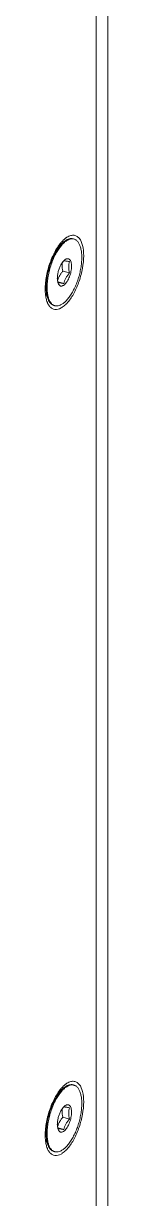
# Model space of a CAD drawing. Header units: millimetres. Extents: x 0 to 3564, y 0 to 2520.
# Drawn here: x 3029.7 to 3038.6, y 1875.2 to 2043.6 of the extents above; entities that cross this region are included whole.
import ezdxf

# ---------------------------------------------------------------- set-up
doc = ezdxf.new("R2010")
doc.units = ezdxf.units.MM
doc.layers.get('0').update_dxf_attribs({"lineweight": 13})

msp = doc.modelspace()

# ---------------------------------------------------------------- linework, layer by layer
for p, q in [((3038.65, 1866.73), (3038.65, 2055.31)), ((3036.98, 2049.94), (3036.98, 1860.28)), ((3031.75, 2011.87), (3032.53, 2012.43)), ((3032.32, 2012.26), (3032.53, 2012.43)), ((3033.83, 2012.69), (3033.7, 2012.73)), ((3032.45, 2009.68), (3032.36, 2009.59)), ((3033.18, 2007.84), (3032.24, 2008.11)), ((3032.37, 2006.32), (3031.53, 2006.56)), ((3029.77, 2004.92), (3030.12, 2004.06)), ((3031.07, 2003.15), (3030.94, 2003.19)), ((3031.75, 1890.63), (3032.53, 1891.19)), ((3032.32, 1891.02), (3032.53, 1891.19)), ((3033.83, 1891.45), (3033.7, 1891.49)), ((3032.45, 1888.44), (3032.36, 1888.35)), ((3033.18, 1886.59), (3032.24, 1886.86)), ((3032.37, 1885.08), (3031.53, 1885.32)), ((3029.77, 1883.68), (3030.12, 1882.82)), ((3031.07, 1881.91), (3030.94, 1881.94))]:
    msp.add_line(p, q)
for centre, radius, start, end in [((3036.55, 2008.3), 6.02, 139.5658, 143.0445), ((3033.57, 2011.79), 0.941, 73.9237, 82.0258), ((3040.09, 2006.03), 10.23, 151.8384, 154.3989), ((3034.71, 2007.54), 3.14, 147.8011, 149.3992), ((3034.7, 2007.26), 3.27, 143.6375, 145.2029), ((3034.49, 2008.96), 2.37, 171.7871, 180.0186), ((3034.64, 2007.04), 3.2, 177.996, 179.9756), ((3034.13, 2007.29), 2.7, 182.7691, 185.1945), ((3034.22, 2007.3), 2.79, 185.1885, 185.7299), ((3031.33, 2004.05), 0.938, 245.8876, 253.8828), ((3036.55, 1887.05), 6.02, 139.5653, 143.0443), ((3033.57, 1890.54), 0.941, 73.9237, 82.0258), ((3040.09, 1884.79), 10.23, 151.8389, 154.3988), ((3034.7, 1886.02), 3.27, 143.6375, 145.2029), ((3034.71, 1886.29), 3.14, 147.8011, 149.3992), ((3034.49, 1887.71), 2.37, 171.7871, 180.0186), ((3034.64, 1885.8), 3.2, 177.996, 179.9756), ((3034.13, 1886.04), 2.7, 182.7691, 185.1945), ((3034.22, 1886.05), 2.79, 185.1885, 185.7299), ((3031.33, 1882.81), 0.938, 245.8876, 253.8828)]:
    msp.add_arc(centre, radius, start, end)
for points, knots in [([(3030.12, 2004.06), (3030.07, 2004.19), (3029.98, 2004.47), (3029.89, 2004.92), (3029.84, 2005.42), (3029.83, 2005.96), (3029.86, 2006.53), (3029.96, 2007.34), (3030.17, 2008.36), (3030.5, 2009.35), (3030.83, 2010.11), (3031.09, 2010.64), (3031.38, 2011.13), (3031.68, 2011.57), (3031.99, 2011.94), (3032.21, 2012.16), (3032.32, 2012.26)], [0, 0, 0, 0, 0.046608, 0.098408, 0.155146, 0.216344, 0.281359, 0.349421, 0.491148, 0.634169, 0.703814, 0.770984, 0.834847, 0.894668, 0.949863, 1, 1, 1, 1]), ([(3032.39, 2012.63), (3032.35, 2012.6), (3032.2, 2012.46), (3032.07, 2012.31), (3031.97, 2012.2)], [0, 0, 0, 0, 0.239054, 1, 1, 1, 1]), ([(3032.45, 2012.22), (3032.42, 2012.19), (3032.28, 2012.07), (3032.15, 2011.94), (3032.06, 2011.83)], [0, 0, 0, 0, 0.238228, 1, 1, 1, 1]), ([(3032.69, 2012.87), (3032.66, 2012.86), (3032.56, 2012.78), (3032.46, 2012.69), (3032.39, 2012.63)], [0, 0, 0, 0, 0.241014, 1, 1, 1, 1]), ([(3033.7, 2012.72), (3033.65, 2012.73), (3033.55, 2012.73), (3033.35, 2012.72), (3033.08, 2012.64), (3032.76, 2012.47), (3032.55, 2012.31), (3032.45, 2012.22)], [0, 0, 0, 0, 0.104308, 0.212167, 0.444008, 0.705097, 1, 1, 1, 1]), ([(3032.45, 2003.62), (3032.59, 2003.74), (3032.87, 2004.03), (3033.25, 2004.52), (3033.61, 2005.1), (3033.94, 2005.76), (3034.24, 2006.46), (3034.49, 2007.2), (3034.69, 2007.96), (3034.83, 2008.72), (3034.92, 2009.46), (3034.94, 2010.16), (3034.9, 2010.8), (3034.8, 2011.38), (3034.65, 2011.87), (3034.46, 2012.2), (3034.28, 2012.42), (3034.14, 2012.54), (3033.99, 2012.63), (3033.88, 2012.68), (3033.83, 2012.69)], [0, 0, 0, 0, 0.055389, 0.117513, 0.185555, 0.258364, 0.334558, 0.412611, 0.49092, 0.567871, 0.641906, 0.711591, 0.77569, 0.833268, 0.883821, 0.927483, 0.94707, 0.965448, 0.982953, 1, 1, 1, 1]), ([(3032.53, 2012.43), (3032.63, 2012.5), (3032.83, 2012.62), (3033.13, 2012.74), (3033.38, 2012.77), (3033.56, 2012.76), (3033.65, 2012.74), (3033.7, 2012.73)], [0, 0, 0, 0, 0.289769, 0.547626, 0.780536, 0.891178, 1, 1, 1, 1]), ([(3034.56, 2012.81), (3034.45, 2012.94), (3034.2, 2013.16), (3033.7, 2013.28), (3033.18, 2013.18), (3032.85, 2012.99), (3032.69, 2012.87)], [0, 0, 0, 0, 0.240816, 0.465594, 0.709948, 1, 1, 1, 1]), ([(3035.2, 2010.3), (3035.2, 2010.8), (3035.13, 2011.67), (3034.8, 2012.52), (3034.56, 2012.81)], [0, 0, 0, 0, 0.570477, 1, 1, 1, 1]), ([(3031.32, 2010.78), (3031.19, 2010.54), (3030.93, 2010.05), (3030.61, 2009.26), (3030.35, 2008.43), (3030.15, 2007.59), (3030.01, 2006.76), (3029.96, 2005.96), (3029.97, 2005.23), (3030.04, 2004.76), (3030.09, 2004.55)], [0, 0, 0, 0, 0.125844, 0.257998, 0.393206, 0.528055, 0.659153, 0.783295, 0.897654, 1, 1, 1, 1]), ([(3031.74, 2011.91), (3031.68, 2011.83), (3031.44, 2011.5), (3031.22, 2011.14), (3031.07, 2010.86)], [0, 0, 0, 0, 0.237333, 1, 1, 1, 1]), ([(3032.06, 2011.83), (3031.93, 2011.68), (3031.66, 2011.34), (3031.43, 2010.97), (3031.32, 2010.78)], [0, 0, 0, 0, 0.477448, 1, 1, 1, 1]), ([(3030.87, 2010.45), (3030.58, 2009.86), (3030.12, 2008.62), (3029.85, 2007.33), (3029.77, 2006.67)], [0, 0, 0, 0, 0.499482, 1, 1, 1, 1]), ([(3032.01, 2009.13), (3031.93, 2008.99), (3031.77, 2008.68), (3031.6, 2008.18), (3031.48, 2007.67), (3031.44, 2007.32), (3031.44, 2007.15)], [0, 0, 0, 0, 0.242183, 0.499273, 0.75672, 1, 1, 1, 1]), ([(3032.36, 2009.59), (3032.3, 2009.54), (3032.2, 2009.41), (3032.1, 2009.28), (3032.06, 2009.21)], [0, 0, 0, 0, 0.475902, 1, 1, 1, 1]), ([(3032.37, 2009.57), (3032.34, 2009.54), (3032.24, 2009.42), (3032.14, 2009.3), (3032.07, 2009.2)], [0, 0, 0, 0, 0.251913, 1, 1, 1, 1]), ([(3032.11, 2008.96), (3032.11, 2008.82), (3032.14, 2008.53), (3032.2, 2008.25), (3032.24, 2008.11)], [0, 0, 0, 0, 0.490548, 1, 1, 1, 1]), ([(3033.18, 2009.46), (3033.09, 2009.48), (3032.91, 2009.51), (3032.68, 2009.55), (3032.5, 2009.57), (3032.41, 2009.57), (3032.37, 2009.57)], [0, 0, 0, 0, 0.362375, 0.657213, 0.867114, 1, 1, 1, 1]), ([(3033.46, 2008.8), (3033.46, 2008.91), (3033.45, 2009.11), (3033.4, 2009.39), (3033.32, 2009.59), (3033.24, 2009.72), (3033.17, 2009.79), (3033.1, 2009.84), (3033.01, 2009.87), (3032.93, 2009.89), (3032.83, 2009.88), (3032.74, 2009.86), (3032.6, 2009.8), (3032.51, 2009.73), (3032.45, 2009.68)], [0, 0, 0, 0, 0.176286, 0.330449, 0.460858, 0.517768, 0.569981, 0.618683, 0.665488, 0.712273, 0.760915, 0.81303, 0.86984, 1, 1, 1, 1]), ([(3032.45, 2006.16), (3032.52, 2006.23), (3032.66, 2006.38), (3032.85, 2006.64), (3033.02, 2006.95), (3033.17, 2007.3), (3033.3, 2007.67), (3033.39, 2008.06), (3033.45, 2008.43), (3033.46, 2008.68), (3033.46, 2008.8)], [0, 0, 0, 0, 0.09859, 0.211371, 0.335842, 0.468575, 0.605586, 0.742619, 0.875421, 1, 1, 1, 1]), ([(3032.93, 2003.64), (3033.28, 2004.05), (3033.9, 2005.03), (3034.61, 2006.69), (3035.07, 2008.48), (3035.2, 2009.71), (3035.2, 2010.3)], [0, 0, 0, 0, 0.225895, 0.484324, 0.751005, 1, 1, 1, 1]), ([(3033.18, 2009.46), (3033.14, 2009.34), (3033.08, 2009.08), (3033.06, 2008.82), (3033.06, 2008.68)], [0, 0, 0, 0, 0.489925, 1, 1, 1, 1]), ([(3032.24, 2008.11), (3032.15, 2008.01), (3031.98, 2007.81), (3031.76, 2007.5), (3031.59, 2007.16), (3031.51, 2006.92), (3031.48, 2006.81)], [0, 0, 0, 0, 0.259382, 0.513344, 0.760181, 1, 1, 1, 1]), ([(3032.37, 2006.32), (3032.4, 2006.46), (3032.45, 2006.66), (3032.56, 2006.92), (3032.68, 2007.18), (3032.89, 2007.5), (3033.08, 2007.72), (3033.18, 2007.84)], [0, 0, 0, 0, 0.238591, 0.360572, 0.484671, 0.738997, 1, 1, 1, 1]), ([(3033.06, 2008.68), (3033.06, 2008.54), (3033.08, 2008.26), (3033.15, 2007.98), (3033.18, 2007.84)], [0, 0, 0, 0, 0.49054, 1, 1, 1, 1]), ([(3029.77, 2006.67), (3029.76, 2006.58), (3029.72, 2006.2), (3029.7, 2005.82), (3029.7, 2005.54)], [0, 0, 0, 0, 0.258732, 1, 1, 1, 1]), ([(3029.7, 2005.54), (3029.7, 2005.48), (3029.7, 2005.26), (3029.71, 2005.04), (3029.73, 2004.88)], [0, 0, 0, 0, 0.257142, 1, 1, 1, 1]), ([(3031.43, 2007.04), (3031.43, 2006.93), (3031.45, 2006.71), (3031.49, 2006.5), (3031.52, 2006.41)], [0, 0, 0, 0, 0.535787, 1, 1, 1, 1]), ([(3031.56, 2006.43), (3031.55, 2006.48), (3031.5, 2006.67), (3031.46, 2006.87), (3031.45, 2007.02)], [0, 0, 0, 0, 0.254105, 1, 1, 1, 1]), ([(3031.52, 2006.41), (3031.54, 2006.35), (3031.58, 2006.25), (3031.67, 2006.12), (3031.77, 2006.02), (3031.89, 2005.96), (3032.03, 2005.95), (3032.17, 2005.98), (3032.31, 2006.06), (3032.4, 2006.12), (3032.45, 2006.16)], [0, 0, 0, 0, 0.147639, 0.276665, 0.390709, 0.496421, 0.602751, 0.718439, 0.849813, 1, 1, 1, 1]), ([(3031.56, 2006.43), (3031.6, 2006.43), (3031.69, 2006.43), (3031.86, 2006.41), (3032.1, 2006.37), (3032.27, 2006.34), (3032.37, 2006.32)], [0, 0, 0, 0, 0.132885, 0.342787, 0.637625, 1, 1, 1, 1]), ([(3029.73, 2004.88), (3029.73, 2004.8), (3029.76, 2004.53), (3029.81, 2004.25), (3029.86, 2004.05)], [0, 0, 0, 0, 0.263673, 1, 1, 1, 1]), ([(3029.86, 2004.05), (3029.87, 2004.01), (3029.92, 2003.86), (3029.97, 2003.71), (3030.01, 2003.6)], [0, 0, 0, 0, 0.261089, 1, 1, 1, 1]), ([(3030.09, 2004.55), (3030.12, 2004.39), (3030.21, 2004.08), (3030.38, 2003.74), (3030.53, 2003.52), (3030.66, 2003.38), (3030.8, 2003.27), (3030.9, 2003.22), (3030.95, 2003.2)], [0, 0, 0, 0, 0.30197, 0.565289, 0.683769, 0.794655, 0.899427, 1, 1, 1, 1]), ([(3030.94, 2003.19), (3030.9, 2003.2), (3030.81, 2003.23), (3030.65, 2003.32), (3030.46, 2003.49), (3030.26, 2003.75), (3030.16, 2003.95), (3030.12, 2004.06)], [0, 0, 0, 0, 0.108826, 0.219475, 0.452397, 0.710291, 1, 1, 1, 1]), ([(3030.01, 2003.6), (3030.03, 2003.55), (3030.12, 2003.35), (3030.24, 2003.16), (3030.34, 2003.04)], [0, 0, 0, 0, 0.269662, 1, 1, 1, 1]), ([(3030.34, 2003.04), (3030.44, 2002.92), (3030.66, 2002.72), (3031.23, 2002.52), (3031.7, 2002.67), (3031.97, 2002.82)], [0, 0, 0, 0, 0.250991, 0.48372, 1, 1, 1, 1]), ([(3031.07, 2003.15), (3031.12, 2003.14), (3031.23, 2003.12), (3031.45, 2003.11), (3031.68, 2003.16), (3031.91, 2003.25), (3032.16, 2003.39), (3032.34, 2003.52), (3032.45, 2003.62)], [0, 0, 0, 0, 0.104628, 0.211655, 0.440749, 0.566666, 0.701517, 1, 1, 1, 1]), ([(3031.97, 2002.82), (3032.03, 2002.85), (3032.27, 2003), (3032.49, 2003.19), (3032.64, 2003.34)], [0, 0, 0, 0, 0.229897, 1, 1, 1, 1]), ([(3032.64, 2003.34), (3032.67, 2003.36), (3032.77, 2003.46), (3032.86, 2003.56), (3032.93, 2003.64)], [0, 0, 0, 0, 0.242705, 1, 1, 1, 1]), ([(3030.12, 1882.82), (3030.07, 1882.95), (3029.98, 1883.22), (3029.89, 1883.67), (3029.84, 1884.17), (3029.83, 1884.71), (3029.86, 1885.29), (3029.96, 1886.09), (3030.17, 1887.11), (3030.5, 1888.11), (3030.83, 1888.87), (3031.09, 1889.4), (3031.38, 1889.89), (3031.68, 1890.32), (3031.99, 1890.7), (3032.21, 1890.92), (3032.32, 1891.02)], [0, 0, 0, 0, 0.046608, 0.098408, 0.155146, 0.216344, 0.281359, 0.349421, 0.491148, 0.634169, 0.703814, 0.770984, 0.834847, 0.894668, 0.949863, 1, 1, 1, 1]), ([(3032.39, 1891.38), (3032.35, 1891.35), (3032.2, 1891.22), (3032.07, 1891.07), (3031.97, 1890.96)], [0, 0, 0, 0, 0.239055, 1, 1, 1, 1]), ([(3032.45, 1890.98), (3032.42, 1890.95), (3032.28, 1890.83), (3032.15, 1890.69), (3032.06, 1890.59)], [0, 0, 0, 0, 0.238228, 1, 1, 1, 1]), ([(3032.69, 1891.63), (3032.66, 1891.61), (3032.56, 1891.53), (3032.46, 1891.45), (3032.39, 1891.38)], [0, 0, 0, 0, 0.241014, 1, 1, 1, 1]), ([(3033.7, 1891.48), (3033.65, 1891.48), (3033.55, 1891.49), (3033.35, 1891.47), (3033.08, 1891.4), (3032.76, 1891.22), (3032.55, 1891.07), (3032.45, 1890.98)], [0, 0, 0, 0, 0.104308, 0.212167, 0.444008, 0.705097, 1, 1, 1, 1]), ([(3032.45, 1882.38), (3032.59, 1882.5), (3032.87, 1882.78), (3033.25, 1883.28), (3033.61, 1883.86), (3033.94, 1884.51), (3034.24, 1885.22), (3034.49, 1885.96), (3034.69, 1886.72), (3034.83, 1887.48), (3034.92, 1888.22), (3034.94, 1888.92), (3034.9, 1889.56), (3034.8, 1890.13), (3034.65, 1890.62), (3034.46, 1890.96), (3034.28, 1891.17), (3034.14, 1891.3), (3033.99, 1891.39), (3033.88, 1891.43), (3033.83, 1891.45)], [0, 0, 0, 0, 0.055389, 0.117513, 0.185555, 0.258364, 0.334558, 0.412611, 0.49092, 0.567871, 0.641906, 0.711591, 0.77569, 0.833268, 0.883821, 0.927483, 0.94707, 0.965448, 0.982953, 1, 1, 1, 1]), ([(3032.53, 1891.19), (3032.63, 1891.26), (3032.83, 1891.38), (3033.13, 1891.49), (3033.38, 1891.53), (3033.56, 1891.52), (3033.65, 1891.5), (3033.7, 1891.49)], [0, 0, 0, 0, 0.289769, 0.547626, 0.780536, 0.891178, 1, 1, 1, 1]), ([(3034.56, 1891.56), (3034.45, 1891.69), (3034.2, 1891.91), (3033.7, 1892.04), (3033.18, 1891.93), (3032.85, 1891.75), (3032.69, 1891.63)], [0, 0, 0, 0, 0.240821, 0.465598, 0.70995, 1, 1, 1, 1]), ([(3035.2, 1889.06), (3035.2, 1889.56), (3035.13, 1890.43), (3034.8, 1891.28), (3034.56, 1891.56)], [0, 0, 0, 0, 0.570472, 1, 1, 1, 1]), ([(3031.32, 1889.53), (3031.19, 1889.3), (3030.93, 1888.8), (3030.61, 1888.02), (3030.35, 1887.19), (3030.15, 1886.35), (3030.01, 1885.52), (3029.96, 1884.72), (3029.97, 1883.98), (3030.04, 1883.52), (3030.09, 1883.3)], [0, 0, 0, 0, 0.125844, 0.257998, 0.393206, 0.528055, 0.659153, 0.783295, 0.897654, 1, 1, 1, 1]), ([(3031.74, 1890.67), (3031.68, 1890.59), (3031.44, 1890.25), (3031.22, 1889.89), (3031.07, 1889.61)], [0, 0, 0, 0, 0.237332, 1, 1, 1, 1]), ([(3032.06, 1890.59), (3031.93, 1890.44), (3031.66, 1890.09), (3031.43, 1889.73), (3031.32, 1889.53)], [0, 0, 0, 0, 0.477448, 1, 1, 1, 1]), ([(3030.87, 1889.2), (3030.58, 1888.61), (3030.12, 1887.38), (3029.85, 1886.08), (3029.77, 1885.43)], [0, 0, 0, 0, 0.499482, 1, 1, 1, 1]), ([(3032.01, 1887.89), (3031.93, 1887.74), (3031.77, 1887.43), (3031.6, 1886.94), (3031.48, 1886.42), (3031.44, 1886.08), (3031.44, 1885.91)], [0, 0, 0, 0, 0.242183, 0.499273, 0.75672, 1, 1, 1, 1]), ([(3032.36, 1888.35), (3032.3, 1888.29), (3032.2, 1888.17), (3032.1, 1888.03), (3032.06, 1887.96)], [0, 0, 0, 0, 0.475902, 1, 1, 1, 1]), ([(3032.37, 1888.32), (3032.34, 1888.29), (3032.24, 1888.18), (3032.14, 1888.05), (3032.07, 1887.96)], [0, 0, 0, 0, 0.251913, 1, 1, 1, 1]), ([(3032.11, 1887.71), (3032.11, 1887.57), (3032.14, 1887.29), (3032.2, 1887.01), (3032.24, 1886.86)], [0, 0, 0, 0, 0.490548, 1, 1, 1, 1]), ([(3033.18, 1888.22), (3033.09, 1888.23), (3032.91, 1888.27), (3032.68, 1888.3), (3032.5, 1888.32), (3032.41, 1888.33), (3032.37, 1888.32)], [0, 0, 0, 0, 0.362375, 0.657213, 0.867114, 1, 1, 1, 1]), ([(3033.46, 1887.56), (3033.46, 1887.67), (3033.45, 1887.87), (3033.4, 1888.15), (3033.32, 1888.35), (3033.24, 1888.47), (3033.17, 1888.54), (3033.1, 1888.6), (3033.01, 1888.63), (3032.93, 1888.65), (3032.83, 1888.64), (3032.74, 1888.62), (3032.6, 1888.56), (3032.51, 1888.49), (3032.45, 1888.44)], [0, 0, 0, 0, 0.176286, 0.330449, 0.460858, 0.517768, 0.569981, 0.618683, 0.665488, 0.712273, 0.760915, 0.81303, 0.86984, 1, 1, 1, 1]), ([(3032.45, 1884.92), (3032.52, 1884.98), (3032.66, 1885.13), (3032.85, 1885.4), (3033.02, 1885.71), (3033.17, 1886.06), (3033.3, 1886.43), (3033.39, 1886.81), (3033.45, 1887.19), (3033.46, 1887.44), (3033.46, 1887.56)], [0, 0, 0, 0, 0.09859, 0.211371, 0.335842, 0.468575, 0.605586, 0.742619, 0.875421, 1, 1, 1, 1]), ([(3032.93, 1882.4), (3033.28, 1882.81), (3033.9, 1883.79), (3034.61, 1885.44), (3035.07, 1887.24), (3035.2, 1888.47), (3035.2, 1889.06)], [0, 0, 0, 0, 0.225894, 0.484324, 0.751005, 1, 1, 1, 1]), ([(3033.18, 1888.22), (3033.14, 1888.09), (3033.08, 1887.84), (3033.06, 1887.57), (3033.06, 1887.44)], [0, 0, 0, 0, 0.489925, 1, 1, 1, 1]), ([(3032.24, 1886.86), (3032.15, 1886.77), (3031.98, 1886.57), (3031.76, 1886.25), (3031.59, 1885.91), (3031.51, 1885.68), (3031.48, 1885.56)], [0, 0, 0, 0, 0.259382, 0.513344, 0.760181, 1, 1, 1, 1]), ([(3032.37, 1885.08), (3032.4, 1885.21), (3032.45, 1885.42), (3032.56, 1885.68), (3032.68, 1885.94), (3032.89, 1886.25), (3033.08, 1886.48), (3033.18, 1886.59)], [0, 0, 0, 0, 0.238591, 0.360572, 0.484671, 0.738997, 1, 1, 1, 1]), ([(3033.06, 1887.44), (3033.06, 1887.3), (3033.08, 1887.01), (3033.15, 1886.73), (3033.18, 1886.59)], [0, 0, 0, 0, 0.49054, 1, 1, 1, 1]), ([(3029.77, 1885.43), (3029.76, 1885.33), (3029.72, 1884.96), (3029.7, 1884.58), (3029.7, 1884.3)], [0, 0, 0, 0, 0.258732, 1, 1, 1, 1]), ([(3029.7, 1884.3), (3029.7, 1884.24), (3029.7, 1884.02), (3029.71, 1883.8), (3029.73, 1883.63)], [0, 0, 0, 0, 0.257141, 1, 1, 1, 1]), ([(3031.43, 1885.8), (3031.43, 1885.68), (3031.45, 1885.47), (3031.49, 1885.26), (3031.52, 1885.17)], [0, 0, 0, 0, 0.535787, 1, 1, 1, 1]), ([(3031.56, 1885.19), (3031.55, 1885.23), (3031.5, 1885.43), (3031.46, 1885.63), (3031.45, 1885.77)], [0, 0, 0, 0, 0.254105, 1, 1, 1, 1]), ([(3031.52, 1885.17), (3031.54, 1885.11), (3031.58, 1885.01), (3031.67, 1884.87), (3031.77, 1884.77), (3031.89, 1884.72), (3032.03, 1884.71), (3032.17, 1884.74), (3032.31, 1884.81), (3032.4, 1884.88), (3032.45, 1884.92)], [0, 0, 0, 0, 0.147639, 0.276665, 0.390709, 0.496421, 0.602751, 0.718439, 0.849813, 1, 1, 1, 1]), ([(3031.56, 1885.19), (3031.6, 1885.19), (3031.69, 1885.19), (3031.86, 1885.17), (3032.1, 1885.13), (3032.27, 1885.1), (3032.37, 1885.08)], [0, 0, 0, 0, 0.132885, 0.342787, 0.637625, 1, 1, 1, 1]), ([(3029.73, 1883.63), (3029.73, 1883.56), (3029.76, 1883.28), (3029.81, 1883.01), (3029.86, 1882.81)], [0, 0, 0, 0, 0.26367, 1, 1, 1, 1]), ([(3029.86, 1882.81), (3029.87, 1882.77), (3029.92, 1882.62), (3029.97, 1882.47), (3030.01, 1882.36)], [0, 0, 0, 0, 0.261093, 1, 1, 1, 1]), ([(3030.09, 1883.3), (3030.12, 1883.14), (3030.21, 1882.84), (3030.38, 1882.5), (3030.53, 1882.28), (3030.66, 1882.14), (3030.8, 1882.03), (3030.9, 1881.98), (3030.95, 1881.95)], [0, 0, 0, 0, 0.30197, 0.565289, 0.683769, 0.794655, 0.899427, 1, 1, 1, 1]), ([(3030.94, 1881.94), (3030.9, 1881.96), (3030.81, 1881.99), (3030.65, 1882.08), (3030.46, 1882.24), (3030.26, 1882.5), (3030.16, 1882.71), (3030.12, 1882.82)], [0, 0, 0, 0, 0.108826, 0.219475, 0.452397, 0.710291, 1, 1, 1, 1]), ([(3030.01, 1882.36), (3030.03, 1882.31), (3030.12, 1882.11), (3030.24, 1881.92), (3030.34, 1881.79)], [0, 0, 0, 0, 0.269659, 1, 1, 1, 1]), ([(3030.34, 1881.79), (3030.44, 1881.68), (3030.66, 1881.48), (3031.23, 1881.28), (3031.7, 1881.42), (3031.97, 1881.57)], [0, 0, 0, 0, 0.250999, 0.483729, 1, 1, 1, 1]), ([(3031.07, 1881.91), (3031.12, 1881.89), (3031.23, 1881.87), (3031.45, 1881.87), (3031.68, 1881.92), (3031.91, 1882.01), (3032.16, 1882.15), (3032.34, 1882.28), (3032.45, 1882.38)], [0, 0, 0, 0, 0.104628, 0.211655, 0.440749, 0.566666, 0.701517, 1, 1, 1, 1]), ([(3031.97, 1881.57), (3032.03, 1881.61), (3032.27, 1881.76), (3032.49, 1881.94), (3032.64, 1882.1)], [0, 0, 0, 0, 0.229894, 1, 1, 1, 1]), ([(3032.64, 1882.1), (3032.67, 1882.12), (3032.77, 1882.22), (3032.86, 1882.32), (3032.93, 1882.4)], [0, 0, 0, 0, 0.242706, 1, 1, 1, 1])]:
    msp.add_open_spline(points, degree=3, knots=knots)

doc.saveas('drawing.dxf')
